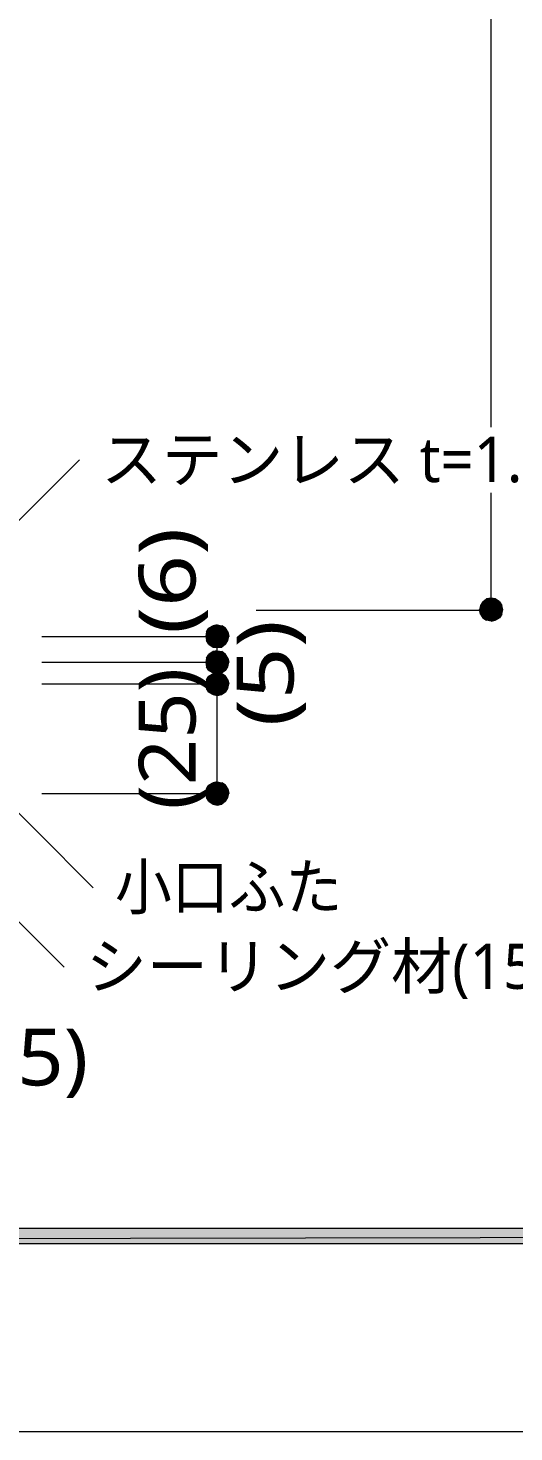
# Model space of a CAD drawing. Header units: millimetres. Extents: x 0 to 420, y 0 to 297.
# Drawn here: x 141.5 to 163.7, y 157 to 221.3 of the extents above; entities that cross this region are included whole.
import ezdxf
from ezdxf.enums import TextEntityAlignment as Align

# ---------------------------------------------------------------- set-up
doc = ezdxf.new("R2010")
doc.units = ezdxf.units.MM
doc.styles.add('kst32b', font='NotoSansJP-Variable.ttf')

msp = doc.modelspace()

# ---------------------------------------------------------------- hatches: boundary and pattern name
h = msp.add_hatch(color=7)
h.paths.add_polyline_path([(162.687, 195.199), (162.475, 195.157), (162.687, 194.67), (162.687, 195.199)])
h.paths.add_polyline_path([(162.475, 195.157), (162.687, 194.67), (162.306, 195.03), (162.475, 195.157)])
h.paths.add_polyline_path([(162.687, 194.67), (162.306, 195.03), (162.2, 194.86), (162.687, 194.67)])
for points in [[(162.878, 195.157), (162.687, 195.199), (162.687, 194.67), (162.878, 195.157)], [(149.966, 192.955), (150.156, 192.934), (150.156, 193.442), (149.966, 192.955)], [(149.966, 191.77), (150.156, 191.728), (150.156, 192.257), (149.966, 191.77)], [(149.966, 190.775), (150.156, 190.733), (150.156, 191.262), (149.966, 190.775)], [(149.966, 185.759), (150.156, 185.716), (150.156, 186.246), (149.966, 185.759)]]:
    msp.add_hatch(color=7).paths.add_polyline_path(points)
h = msp.add_hatch(color=7)
h.paths.add_polyline_path([(163.216, 194.67), (163.174, 194.86), (162.687, 194.67), (163.216, 194.67)])
h.paths.add_polyline_path([(163.174, 194.86), (162.687, 194.67), (163.068, 195.03), (163.174, 194.86)])
h.paths.add_polyline_path([(162.687, 194.67), (163.068, 195.03), (162.878, 195.157), (162.687, 194.67)])
h = msp.add_hatch(color=7)
h.paths.add_polyline_path([(162.2, 194.86), (162.158, 194.67), (162.687, 194.67), (162.2, 194.86)])
h.paths.add_polyline_path([(162.158, 194.67), (162.687, 194.67), (162.2, 194.458), (162.158, 194.67)])
h.paths.add_polyline_path([(162.687, 194.67), (162.2, 194.458), (162.306, 194.289), (162.687, 194.67)])
h = msp.add_hatch(color=7)
h.paths.add_polyline_path([(162.306, 194.289), (162.475, 194.183), (162.687, 194.67), (162.306, 194.289)])
h.paths.add_polyline_path([(162.475, 194.183), (162.687, 194.67), (162.687, 194.141), (162.475, 194.183)])
h.paths.add_polyline_path([(162.687, 194.67), (162.687, 194.141), (162.878, 194.183), (162.687, 194.67)])
h = msp.add_hatch(color=7)
h.paths.add_polyline_path([(162.878, 194.183), (163.068, 194.289), (162.687, 194.67), (162.878, 194.183)])
h.paths.add_polyline_path([(163.068, 194.289), (162.687, 194.67), (163.174, 194.458), (163.068, 194.289)])
h.paths.add_polyline_path([(162.687, 194.67), (163.174, 194.458), (163.216, 194.67), (162.687, 194.67)])
h = msp.add_hatch(color=7)
h.paths.add_polyline_path([(149.966, 193.929), (149.775, 193.823), (150.156, 193.442), (149.966, 193.929)])
h.paths.add_polyline_path([(149.775, 193.823), (150.156, 193.442), (149.67, 193.654), (149.775, 193.823)])
h.paths.add_polyline_path([(150.156, 193.442), (149.67, 193.654), (149.627, 193.442), (150.156, 193.442)])
h = msp.add_hatch(color=7)
h.paths.add_polyline_path([(150.537, 193.823), (150.368, 193.929), (150.156, 193.442), (150.537, 193.823)])
h.paths.add_polyline_path([(150.368, 193.929), (150.156, 193.442), (150.156, 193.971), (150.368, 193.929)])
h.paths.add_polyline_path([(150.156, 193.442), (150.156, 193.971), (149.966, 193.929), (150.156, 193.442)])
h = msp.add_hatch(color=7)
h.paths.add_polyline_path([(150.643, 193.252), (150.686, 193.442), (150.156, 193.442), (150.643, 193.252)])
h.paths.add_polyline_path([(150.686, 193.442), (150.156, 193.442), (150.643, 193.654), (150.686, 193.442)])
h.paths.add_polyline_path([(150.156, 193.442), (150.643, 193.654), (150.537, 193.823), (150.156, 193.442)])
h = msp.add_hatch(color=7)
h.paths.add_polyline_path([(149.627, 193.442), (149.67, 193.252), (150.156, 193.442), (149.627, 193.442)])
h.paths.add_polyline_path([(149.67, 193.252), (150.156, 193.442), (149.775, 193.082), (149.67, 193.252)])
h.paths.add_polyline_path([(150.156, 193.442), (149.775, 193.082), (149.966, 192.955), (150.156, 193.442)])
h = msp.add_hatch(color=7)
h.paths.add_polyline_path([(150.156, 192.934), (150.368, 192.955), (150.156, 193.442), (150.156, 192.934)])
h.paths.add_polyline_path([(150.368, 192.955), (150.156, 193.442), (150.537, 193.082), (150.368, 192.955)])
h.paths.add_polyline_path([(150.156, 193.442), (150.537, 193.082), (150.643, 193.252), (150.156, 193.442)])
h = msp.add_hatch(color=7)
h.paths.add_polyline_path([(149.966, 192.744), (149.775, 192.617), (150.156, 192.257), (149.966, 192.744)])
h.paths.add_polyline_path([(149.775, 192.617), (150.156, 192.257), (149.67, 192.447), (149.775, 192.617)])
h.paths.add_polyline_path([(150.156, 192.257), (149.67, 192.447), (149.627, 192.257), (150.156, 192.257)])
h = msp.add_hatch(color=7)
h.paths.add_polyline_path([(150.537, 192.617), (150.368, 192.744), (150.156, 192.257), (150.537, 192.617)])
h.paths.add_polyline_path([(150.368, 192.744), (150.156, 192.257), (150.156, 192.786), (150.368, 192.744)])
h.paths.add_polyline_path([(150.156, 192.257), (150.156, 192.786), (149.966, 192.744), (150.156, 192.257)])
h = msp.add_hatch(color=7)
h.paths.add_polyline_path([(150.643, 192.045), (150.686, 192.257), (150.156, 192.257), (150.643, 192.045)])
h.paths.add_polyline_path([(150.686, 192.257), (150.156, 192.257), (150.643, 192.447), (150.686, 192.257)])
h.paths.add_polyline_path([(150.156, 192.257), (150.643, 192.447), (150.537, 192.617), (150.156, 192.257)])
h = msp.add_hatch(color=7)
h.paths.add_polyline_path([(149.627, 192.257), (149.67, 192.045), (150.156, 192.257), (149.627, 192.257)])
h.paths.add_polyline_path([(149.67, 192.045), (150.156, 192.257), (149.775, 191.876), (149.67, 192.045)])
h.paths.add_polyline_path([(150.156, 192.257), (149.775, 191.876), (149.966, 191.77), (150.156, 192.257)])
h = msp.add_hatch(color=7)
h.paths.add_polyline_path([(149.966, 191.728), (149.775, 191.622), (150.156, 191.262), (149.966, 191.728)])
h.paths.add_polyline_path([(149.775, 191.622), (150.156, 191.262), (149.67, 191.453), (149.775, 191.622)])
h.paths.add_polyline_path([(150.156, 191.262), (149.67, 191.453), (149.627, 191.262), (150.156, 191.262)])
h = msp.add_hatch(color=7)
h.paths.add_polyline_path([(150.537, 191.622), (150.368, 191.728), (150.156, 191.262), (150.537, 191.622)])
h.paths.add_polyline_path([(150.368, 191.728), (150.156, 191.262), (150.156, 191.77), (150.368, 191.728)])
h.paths.add_polyline_path([(150.156, 191.262), (150.156, 191.77), (149.966, 191.728), (150.156, 191.262)])
h = msp.add_hatch(color=7)
h.paths.add_polyline_path([(150.156, 191.728), (150.368, 191.77), (150.156, 192.257), (150.156, 191.728)])
h.paths.add_polyline_path([(150.368, 191.77), (150.156, 192.257), (150.537, 191.876), (150.368, 191.77)])
h.paths.add_polyline_path([(150.156, 192.257), (150.537, 191.876), (150.643, 192.045), (150.156, 192.257)])
h = msp.add_hatch(color=7)
h.paths.add_polyline_path([(149.627, 191.262), (149.67, 191.05), (150.156, 191.262), (149.627, 191.262)])
h.paths.add_polyline_path([(149.67, 191.05), (150.156, 191.262), (149.775, 190.881), (149.67, 191.05)])
h.paths.add_polyline_path([(150.156, 191.262), (149.775, 190.881), (149.966, 190.775), (150.156, 191.262)])
h = msp.add_hatch(color=7)
h.paths.add_polyline_path([(150.643, 191.05), (150.686, 191.262), (150.156, 191.262), (150.643, 191.05)])
h.paths.add_polyline_path([(150.686, 191.262), (150.156, 191.262), (150.643, 191.453), (150.686, 191.262)])
h.paths.add_polyline_path([(150.156, 191.262), (150.643, 191.453), (150.537, 191.622), (150.156, 191.262)])
h = msp.add_hatch(color=7)
h.paths.add_polyline_path([(150.156, 190.733), (150.368, 190.775), (150.156, 191.262), (150.156, 190.733)])
h.paths.add_polyline_path([(150.368, 190.775), (150.156, 191.262), (150.537, 190.881), (150.368, 190.775)])
h.paths.add_polyline_path([(150.156, 191.262), (150.537, 190.881), (150.643, 191.05), (150.156, 191.262)])
h = msp.add_hatch(color=7)
h.paths.add_polyline_path([(149.966, 186.732), (149.775, 186.626), (150.156, 186.246), (149.966, 186.732)])
h.paths.add_polyline_path([(149.775, 186.626), (150.156, 186.246), (149.67, 186.457), (149.775, 186.626)])
h.paths.add_polyline_path([(150.156, 186.246), (149.67, 186.457), (149.627, 186.246), (150.156, 186.246)])
h = msp.add_hatch(color=7)
h.paths.add_polyline_path([(150.537, 186.626), (150.368, 186.732), (150.156, 186.246), (150.537, 186.626)])
h.paths.add_polyline_path([(150.368, 186.732), (150.156, 186.246), (150.156, 186.775), (150.368, 186.732)])
h.paths.add_polyline_path([(150.156, 186.246), (150.156, 186.775), (149.966, 186.732), (150.156, 186.246)])
h = msp.add_hatch(color=7)
h.paths.add_polyline_path([(150.643, 186.055), (150.686, 186.246), (150.156, 186.246), (150.643, 186.055)])
h.paths.add_polyline_path([(150.686, 186.246), (150.156, 186.246), (150.643, 186.457), (150.686, 186.246)])
h.paths.add_polyline_path([(150.156, 186.246), (150.643, 186.457), (150.537, 186.626), (150.156, 186.246)])
h = msp.add_hatch(color=7)
h.paths.add_polyline_path([(149.627, 186.246), (149.67, 186.055), (150.156, 186.246), (149.627, 186.246)])
h.paths.add_polyline_path([(149.67, 186.055), (150.156, 186.246), (149.775, 185.886), (149.67, 186.055)])
h.paths.add_polyline_path([(150.156, 186.246), (149.775, 185.886), (149.966, 185.759), (150.156, 186.246)])
h = msp.add_hatch(color=7)
h.paths.add_polyline_path([(150.156, 185.716), (150.368, 185.759), (150.156, 186.246), (150.156, 185.716)])
h.paths.add_polyline_path([(150.368, 185.759), (150.156, 186.246), (150.537, 185.886), (150.368, 185.759)])
h.paths.add_polyline_path([(150.156, 186.246), (150.537, 185.886), (150.643, 186.055), (150.156, 186.246)])
h = msp.add_hatch(color=7)
h.paths.add_polyline_path([(394.166, 165.629), (394.166, 166.328), (26.183, 165.629), (394.166, 165.629)])
h.paths.add_polyline_path([(394.166, 166.328), (26.183, 165.629), (26.183, 166.328), (394.166, 166.328)])

# ---------------------------------------------------------------- linework, layer by layer
at = {"lineweight": 13}
for points in [[(162.687, 203.031), (162.687, 238.696)], [(134.366, 192.045), (143.849, 201.528)], [(162.687, 194.649), (162.687, 200.025)], [(151.934, 194.649), (162.687, 194.649)], [(142.134, 193.442), (150.156, 193.442)], [(150.156, 186.246), (150.156, 191.262), (150.156, 192.257), (150.156, 193.442)], [(142.134, 192.257), (150.156, 192.257)], [(142.134, 191.262), (150.156, 191.262)], [(139.255, 187.177), (144.484, 181.928)], [(142.134, 186.246), (150.156, 186.246)], [(137.901, 183.536), (143.15, 178.287)], [(394.166, 156.993), (26.183, 156.993)]]:
    msp.add_lwpolyline(points, dxfattribs=at)
at = {"lineweight": 0}
for points in [[(162.687, 194.67), (162.306, 195.03), (162.2, 194.86)], [(162.475, 195.157), (162.687, 194.67), (162.306, 195.03)], [(162.687, 195.199), (162.475, 195.157), (162.687, 194.67)], [(162.878, 195.157), (162.687, 195.199), (162.687, 194.67)], [(162.687, 194.67), (163.068, 195.03), (162.878, 195.157)], [(163.174, 194.86), (162.687, 194.67), (163.068, 195.03)], [(162.2, 194.86), (162.158, 194.67), (162.687, 194.67)], [(162.158, 194.67), (162.687, 194.67), (162.2, 194.458)], [(162.687, 194.67), (162.2, 194.458), (162.306, 194.289)], [(162.306, 194.289), (162.475, 194.183), (162.687, 194.67)], [(162.475, 194.183), (162.687, 194.67), (162.687, 194.141)], [(163.216, 194.67), (163.174, 194.86), (162.687, 194.67)], [(162.687, 194.67), (162.687, 194.141), (162.878, 194.183)], [(162.878, 194.183), (163.068, 194.289), (162.687, 194.67)], [(163.068, 194.289), (162.687, 194.67), (163.174, 194.458)], [(162.687, 194.67), (163.174, 194.458), (163.216, 194.67)], [(150.156, 193.442), (149.67, 193.654), (149.627, 193.442)], [(149.775, 193.823), (150.156, 193.442), (149.67, 193.654)], [(149.966, 193.929), (149.775, 193.823), (150.156, 193.442)], [(150.156, 193.442), (150.156, 193.971), (149.966, 193.929)], [(150.368, 193.929), (150.156, 193.442), (150.156, 193.971)], [(150.537, 193.823), (150.368, 193.929), (150.156, 193.442)], [(150.156, 193.442), (150.643, 193.654), (150.537, 193.823)], [(150.686, 193.442), (150.156, 193.442), (150.643, 193.654)], [(149.627, 193.442), (149.67, 193.252), (150.156, 193.442)], [(149.67, 193.252), (150.156, 193.442), (149.775, 193.082)], [(150.156, 193.442), (149.775, 193.082), (149.966, 192.955)], [(149.966, 192.955), (150.156, 192.934), (150.156, 193.442)], [(150.156, 192.934), (150.368, 192.955), (150.156, 193.442)], [(150.368, 192.955), (150.156, 193.442), (150.537, 193.082)], [(150.156, 193.442), (150.537, 193.082), (150.643, 193.252)], [(150.643, 193.252), (150.686, 193.442), (150.156, 193.442)], [(150.156, 192.257), (149.67, 192.447), (149.627, 192.257)], [(149.775, 192.617), (150.156, 192.257), (149.67, 192.447)], [(149.966, 192.744), (149.775, 192.617), (150.156, 192.257)], [(150.156, 192.257), (150.156, 192.786), (149.966, 192.744)], [(150.368, 192.744), (150.156, 192.257), (150.156, 192.786)], [(150.537, 192.617), (150.368, 192.744), (150.156, 192.257)], [(150.156, 192.257), (150.643, 192.447), (150.537, 192.617)], [(150.686, 192.257), (150.156, 192.257), (150.643, 192.447)], [(149.627, 192.257), (149.67, 192.045), (150.156, 192.257)], [(149.67, 192.045), (150.156, 192.257), (149.775, 191.876)], [(150.156, 192.257), (149.775, 191.876), (149.966, 191.77)], [(149.966, 191.728), (149.775, 191.622), (150.156, 191.262)], [(149.966, 191.77), (150.156, 191.728), (150.156, 192.257)], [(150.156, 191.262), (150.156, 191.77), (149.966, 191.728)], [(150.156, 191.728), (150.368, 191.77), (150.156, 192.257)], [(150.368, 191.77), (150.156, 192.257), (150.537, 191.876)], [(150.156, 192.257), (150.537, 191.876), (150.643, 192.045)], [(150.643, 192.045), (150.686, 192.257), (150.156, 192.257)], [(150.368, 191.728), (150.156, 191.262), (150.156, 191.77)], [(150.537, 191.622), (150.368, 191.728), (150.156, 191.262)], [(150.156, 191.262), (149.67, 191.453), (149.627, 191.262)], [(149.627, 191.262), (149.67, 191.05), (150.156, 191.262)], [(149.775, 191.622), (150.156, 191.262), (149.67, 191.453)], [(149.67, 191.05), (150.156, 191.262), (149.775, 190.881)], [(150.156, 191.262), (149.775, 190.881), (149.966, 190.775)], [(149.966, 190.775), (150.156, 190.733), (150.156, 191.262)], [(150.156, 191.262), (150.643, 191.453), (150.537, 191.622)], [(150.686, 191.262), (150.156, 191.262), (150.643, 191.453)], [(150.156, 190.733), (150.368, 190.775), (150.156, 191.262)], [(150.368, 190.775), (150.156, 191.262), (150.537, 190.881)], [(150.156, 191.262), (150.537, 190.881), (150.643, 191.05)], [(150.643, 191.05), (150.686, 191.262), (150.156, 191.262)], [(149.775, 186.626), (150.156, 186.246), (149.67, 186.457)], [(149.966, 186.732), (149.775, 186.626), (150.156, 186.246)], [(150.156, 186.246), (150.156, 186.775), (149.966, 186.732)], [(150.368, 186.732), (150.156, 186.246), (150.156, 186.775)], [(150.537, 186.626), (150.368, 186.732), (150.156, 186.246)], [(150.156, 186.246), (150.643, 186.457), (150.537, 186.626)], [(150.156, 186.246), (149.67, 186.457), (149.627, 186.246)], [(149.627, 186.246), (149.67, 186.055), (150.156, 186.246)], [(149.67, 186.055), (150.156, 186.246), (149.775, 185.886)], [(150.156, 186.246), (149.775, 185.886), (149.966, 185.759)], [(149.966, 185.759), (150.156, 185.716), (150.156, 186.246)], [(150.686, 186.246), (150.156, 186.246), (150.643, 186.457)], [(150.156, 185.716), (150.368, 185.759), (150.156, 186.246)], [(150.368, 185.759), (150.156, 186.246), (150.537, 185.886)], [(150.156, 186.246), (150.537, 185.886), (150.643, 186.055)], [(150.643, 186.055), (150.686, 186.246), (150.156, 186.246)], [(394.166, 165.629), (394.166, 166.328), (26.183, 165.629)], [(394.166, 166.328), (26.183, 165.629), (26.183, 166.328)]]:
    msp.add_lwpolyline(points, close=True, dxfattribs=at)

# ---------------------------------------------------------------- texts
at = {"style": 'kst32b'}
for s, height, p, p2 in [('ステンレス t=1.5', 2.07913, (144.844, 200.512), (165.635, 200.512)), ('(6)', 2.5989, (149.162, 193.548), (149.162, 198.421)), ('(5)', 2.5989, (153.649, 189.315), (153.649, 194.188)), ('(25)', 2.5989, (149.162, 185.505), (149.162, 192.002)), ('小口ふた', 2.0791, (145.479, 180.933), (155.874, 180.933)), ('シーリング材(15×10)', 2.07913, (144.145, 177.292), (170.134, 177.292)), ('(15)', 2.5989, (137.753, 172.868), (144.25, 172.868))]:
    msp.add_text(s, height=height, dxfattribs=at).set_placement(p, p2, align=Align.FIT)

doc.saveas('drawing.dxf')
